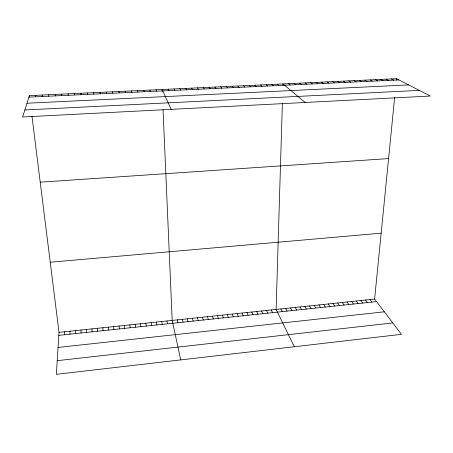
<?xml version="1.0" encoding="UTF-8"?>
<svg xmlns="http://www.w3.org/2000/svg" width="453" height="453" viewBox="0 0 453 453"><rect width="100%" height="100%" fill="white"/><g stroke="black" fill="none" stroke-linecap="round" stroke-linejoin="round"><path stroke-width="0.68" d="M81.042 332.995L81.07 330.027M80.991 94.705L81.025 93.244M75.509 333.584L75.577 330.605M282.361 103.811L276.104 309.456L294.325 346.743M282.927 85.198L282.966 83.924L305.197 102.48M69.96 334.172L70.073 331.183M64.4 334.761L64.547 331.766M74.558 95.005L74.643 93.539M31.987 116.342L59.009 332.355L56.353 374.314L401.466 334.331L374.614 299.065L394.659 97.361M68.097 95.306L68.244 93.833M396.381 80.085L396.517 78.686L29.394 95.623L22.65 116.982L430.35 96.053L396.517 78.686M61.625 95.606L61.818 94.128M55.124 95.911L55.374 94.428M48.607 96.212L48.913 94.722M42.067 96.517L42.429 95.022M35.504 96.823L35.923 95.323M57.214 360.673L392.785 322.927M58.052 347.451L384.325 311.817M59.009 332.355L374.614 299.065M58.822 335.356L376.551 301.607M50.238 262.225L381.166 233.17M40.221 182.18L388.578 158.584M24.87 109.96L419.308 90.385M26.993 103.227L408.64 84.909M28.918 97.129L398.923 79.921M391.267 78.93L393.634 80.17M385.996 79.173L388.329 80.413M380.713 79.417L383.006 80.662M375.418 79.66L377.672 80.911M370.101 79.909L372.321 81.161M364.773 80.153L366.953 81.41M359.433 80.396L361.573 81.659M354.07 80.645L356.177 81.908M348.697 80.894L350.758 82.163M343.306 81.144L345.333 82.412M337.904 81.393L339.886 82.667M332.479 81.642L334.422 82.922M327.043 81.891L328.946 83.176M321.59 82.146L323.453 83.431M316.12 82.395L317.944 83.686M310.633 82.65L312.417 83.947M305.135 82.905L306.874 84.201M299.614 83.159L301.319 84.462M294.082 83.414L295.741 84.722M288.533 83.669L290.152 84.983M277.383 84.184L278.918 85.504M271.783 84.445L273.278 85.764M266.171 84.7L267.621 86.03M260.537 84.96L261.942 86.291M254.892 85.221L256.251 86.557M249.224 85.481L250.543 86.823M243.544 85.747L244.818 87.089M237.842 86.008L239.071 87.355M232.123 86.274L233.312 87.622M226.392 86.534L227.536 87.893M220.639 86.8L221.738 88.159M214.875 87.067L215.928 88.431M370.039 299.546L371.947 302.094M209.088 87.333L210.096 88.703M365.452 300.028L367.332 302.581M360.86 300.515L362.706 303.074M356.251 301.002L358.068 303.567M203.284 87.605L204.246 88.975M351.63 301.488L353.419 304.059M346.992 301.975L348.759 304.558M342.349 302.468L344.087 305.056M197.468 87.871L198.38 89.247M337.695 302.955L339.399 305.549M333.029 303.448L334.705 306.052M328.351 303.946L329.994 306.551M191.63 88.142L192.497 89.524M323.657 304.439L325.277 307.049M318.957 304.931L320.543 307.553M185.775 88.409L186.596 89.796M314.246 305.43L315.798 308.057M309.518 305.928L311.047 308.561M304.778 306.432L306.273 309.071M179.903 88.68L180.679 90.073M300.033 306.93L301.494 309.575M295.271 307.434L296.704 310.084M290.498 307.938L291.896 310.594M174.009 88.952L174.739 90.345M285.707 308.442L287.083 311.109M280.911 308.946L282.253 311.619M168.103 89.224L168.782 90.623M271.279 309.965L272.559 312.649M266.443 310.475L267.689 313.17M171.138 109.36L162.174 89.501L162.259 91.466M261.596 310.985L262.814 313.686M256.738 311.494L257.921 314.206M251.868 312.009L253.017 314.727M156.053 89.779L156.636 91.189M246.981 312.525L248.102 315.248M242.083 313.04L243.17 315.775M237.174 313.561L238.233 316.296M149.909 90.068L150.441 91.478M232.253 314.082L233.278 316.823M227.321 314.597L228.306 317.349M222.372 315.124L223.329 317.881M143.743 90.351L144.23 91.766M217.412 315.645L218.335 318.408M212.44 316.171L213.329 318.94M207.457 316.692L208.312 319.473M137.559 90.634L137.995 92.055M202.457 317.225L203.278 320.011M197.446 317.751L198.233 320.548M131.359 90.923L131.744 92.344M192.423 318.278L193.171 321.081M187.383 318.81L188.103 321.624M182.333 319.342L183.018 322.162M125.136 91.206L125.47 92.639M177.27 319.88L177.916 322.706M180.747 359.903L172.191 320.413L163.046 109.62M166.947 320.967L167.525 323.81M118.896 91.495L119.173 92.933M161.687 321.522L162.231 324.371M156.415 322.077L156.919 324.931M151.126 322.638L151.596 325.497M112.633 91.783L112.865 93.227M145.826 323.193L146.257 326.064M140.509 323.753L140.906 326.636M29.394 95.623L29.564 96.976M135.181 324.32L135.538 327.208M106.353 92.072L106.529 93.522M129.835 324.88L130.153 327.779M124.479 325.447L124.756 328.351M100.051 92.367L100.175 93.816M119.105 326.013L119.343 328.923M113.714 326.585L113.918 329.501M108.312 327.151L108.477 330.078M93.731 92.655L93.799 94.111M102.893 327.723L103.018 330.656M97.463 328.295L97.548 331.239M92.01 328.872L92.061 331.822M87.389 92.95L87.406 94.411M86.551 329.45L86.557 332.406"/></g></svg>
